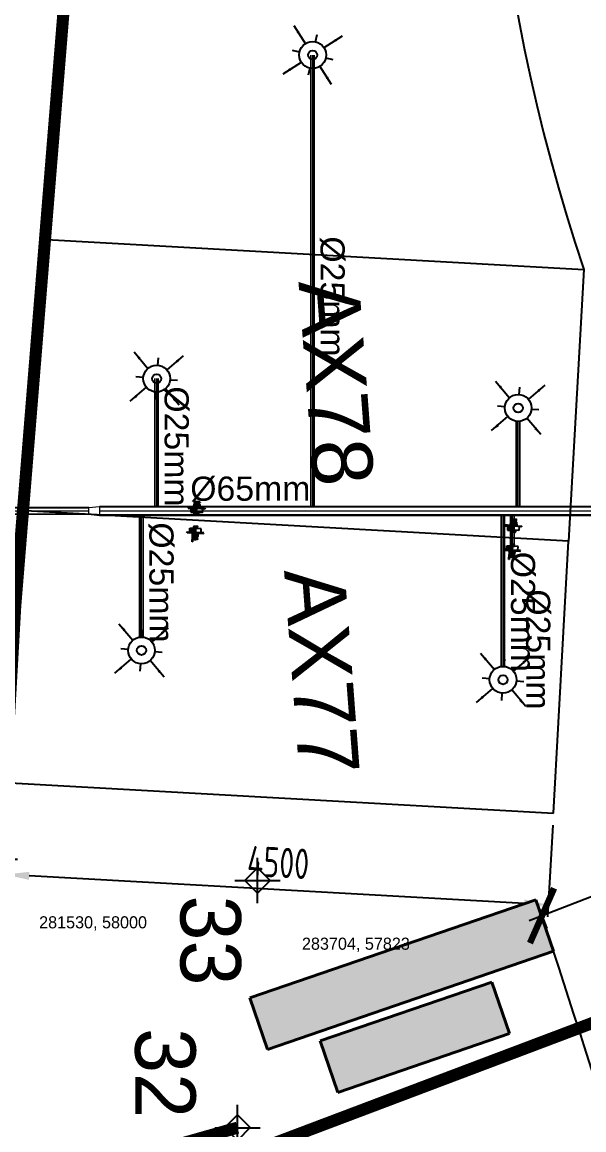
# Model space of a CAD drawing. Header units: inches. Extents: x 257070 to 799932, y -17980 to 269260.
# Drawn here: x 281757 to 286403, y 55762 to 64917 of the extents above; entities that cross this region are included whole.
import ezdxf

# ---------------------------------------------------------------- set-up
doc = ezdxf.new("R2010")
doc.units = ezdxf.units.IN
doc.header["$MEASUREMENT"] = 0
doc.header["$PDMODE"] = 99
doc.header["$PDSIZE"] = 100
for name, color, linetype in [('0-AES-F-SPRINKLER', 10, 'Continuous'), ('2 wheeler barrier', 170, 'Continuous'), ('basement-1 r.c.c.$0$DSP_R.C.C. HATCH', 253, 'Continuous'), ('basement1_AP$0$A-_ROAD----_E-_-', 2, 'Continuous'), ('DSP_SLAB CO-ORDINATES', 160, 'Continuous'), ('RETAIL', 40, 'Continuous')]:
    doc.layers.add(name, color=color, linetype=linetype)
for name, color, linetype, lineweight in [('0-AES-F-SPRINKLER PIPE', 10, 'Continuous', 15), ('07--DIM-2', 2, 'Continuous', 25), ('E--CONCRETE-4', 4, 'Continuous', 40)]:
    doc.layers.add(name, color=color, linetype=linetype, lineweight=lineweight)
doc.layers.add('A', color=7, linetype='Continuous', true_color=0x469d8b)
doc.styles.add('NS Standard', font='isocp.shx', dxfattribs={"width": 0.8})
doc.styles.get("Standard").update_dxf_attribs({"font": 'arial.ttf'})
doc.styles.add('TEXT style 175', font='GOTHIC.TTF')
doc.styles.add('TEXT style 75', font='ARIALN.TTF')
doc.dimstyles.new('75', dxfattribs={"dimscale": 1.5, "dimtxt": 200, "dimasz": 113, "dimexe": 113, "dimexo": 0, "dimgap": 25, "dimtad": 0, "dimdec": 0, "dimrnd": 5, "dimzin": 0, "dimdsep": 46, "dimtxsty": 'TEXT style 75', "dimblk": 'ARCHTICK', "dimcen": 0.09, "dimdle": 113, "dimclrd": 8, "dimclre": 8, "dimclrt": 256, "dimadec": 0, "dimazin": 0, "dimtfac": 1, "dimtdec": 0, "dimtofl": 0, "dimtmove": 1, "dimatfit": 3, "dimldrblk": 'OPEN90', "dimfxl": 0, "dimtolj": 1, "dimtzin": 0, "dimarcsym": 0})
doc.dimstyles.new('ISO-25', dxfattribs={"dimtxt": 2.5, "dimasz": 2.5, "dimexe": 1.25, "dimexo": 0.625, "dimtad": 1, "dimtxsty": 'Standard', "dimcen": 2.5, "dimadec": 0, "dimazin": 0, "dimtfac": 1, "dimtmove": 0, "dimatfit": 3, "dimfxl": 1, "dimarcsym": 0})
doc.dimstyles.new('Ns Standard 1-100', dxfattribs={"dimscale": 100, "dimtxt": 2.5, "dimasz": 2, "dimexe": 1, "dimexo": 1, "dimgap": 1, "dimtad": 1, "dimtoh": 1, "dimdec": 0, "dimzin": 0, "dimdsep": 46, "dimtxsty": 'NS Standard', "dimcen": 1, "dimdle": 1, "dimclrt": 3, "dimadec": 0, "dimazin": 0, "dimtfac": 1, "dimtdec": 0, "dimtmove": 2, "dimatfit": 3, "dimfxl": 1, "dimtolj": 1, "dimtzin": 0, "dimlwd": -1, "dimlwe": -1, "dimarcsym": 0})

# ---------------------------------------------------------------- blocks, each defined once
blk = doc.blocks.new('_ArchTick')
at = {"color": 0, "linetype": 'ByBlock', "const_width": 0.15}
blk.add_lwpolyline([(-0.5, -0.5), (0.5, 0.5)], dxfattribs=at)
blk = doc.blocks.new('*D343')
at = {"layer": '07--DIM-2', "color": 251, "lineweight": -2, "ltscale": 1000, "transparency": 16777216}
for p, q in [((283888.5, 99207.8), (281714.7, 72478.3)), ((282585.4, 99200.4), (283991.9, 99086)), ((279411.9, 44162.4), (281585.7, 70891.9)), ((278127.2, 44380.3), (279533.7, 44265.9))]:
    blk.add_line(p, q, dxfattribs=at)
at = {"layer": 'DEFPOINTS', "color": 0, "ltscale": 1000, "transparency": 16777216}
for p in [(282585.4, 99200.4, 0), (278127.2, 44380.3, 0), (279421.1, 44275)]:
    blk.add_point(p, dxfattribs=at)
at = {"layer": '07--DIM-2', "color": 251, "lineweight": -2, "ltscale": 1000, "transparency": 16777216, "xscale": 350, "yscale": 350, "zscale": 350}
for p, rotation in [((283879.3, 99095.1), 85.35068938161922), ((279421.1, 44275), 265.3506893816192)]:
    blk.add_blockref('_ArchTick', p, dxfattribs=dict(at, rotation=rotation))
at = {"layer": '07--DIM-2', "ltscale": 1000, "transparency": 16777216, "insert": (281650.2, 71685.1), "char_height": 500, "attachment_point": 5, "rotation": 265, "style": 'TEXT style 75'}
blk.add_mtext('\\A1;55000', dxfattribs=at)
blk = doc.blocks.new('_Open90')
at = {"color": 0, "linetype": 'ByBlock', "lineweight": -2}
for p, q in [((-0.5, 0.5), (0, 0)), ((0, 0), (-1, 0)), ((0, 0), (-0.5, -0.5))]:
    blk.add_line(p, q, dxfattribs=at)
blk = doc.blocks.new('*U150')
at = {"layer": 'DSP_SLAB CO-ORDINATES', "color": 206}
for p, q in [((0, -188), (0, 188)), ((-188, 0), (188, 0))]:
    blk.add_line(p, q, dxfattribs=at)
at = {"layer": 'DSP_SLAB CO-ORDINATES', "color": 206, "ltscale": 3.5}
blk.add_lwpolyline([(-105.5, 0.1), (0, 105.6), (105.5, 0.1), (0, -105.3), (-105.5, 0.1)], dxfattribs=at)
at = {"layer": 'DEFPOINTS', "style": 'TEXT style 175'}
blk.add_attdef('CORDINATE', (367.3, -572.5), '', height=100, dxfattribs=at)
at = {"layer": 'DSP_SLAB CO-ORDINATES', "color": 214, "style": 'TEXT style 175'}
blk.add_attdef('NO.', (-846, 823.1), '', height=500, rotation=270, dxfattribs=at)
blk = doc.blocks.new('*U151')
at = {"layer": 'DSP_SLAB CO-ORDINATES', "color": 206}
for p, q in [((0, -188), (0, 188)), ((-188, 0), (188, 0))]:
    blk.add_line(p, q, dxfattribs=at)
at = {"layer": 'DSP_SLAB CO-ORDINATES', "color": 206, "ltscale": 3.5}
blk.add_lwpolyline([(-105.5, 0.1), (0, 105.6), (105.5, 0.1), (0, -105.3), (-105.5, 0.1)], dxfattribs=at)
at = {"layer": 'DEFPOINTS', "style": 'TEXT style 175'}
blk.add_attdef('CORDINATE', (367.3, -572.5), '', height=100, dxfattribs=at)
at = {"layer": 'DSP_SLAB CO-ORDINATES', "color": 214, "style": 'TEXT style 175'}
blk.add_attdef('NO.', (-637.5, -124.1), '', height=500, rotation=270, dxfattribs=at)
blk = doc.blocks.new('*U152')
at = {"layer": 'DSP_SLAB CO-ORDINATES', "color": 206}
for p, q in [((0, -188), (0, 188)), ((-188, 0), (188, 0))]:
    blk.add_line(p, q, dxfattribs=at)
at = {"layer": 'DSP_SLAB CO-ORDINATES', "color": 206, "ltscale": 3.5}
blk.add_lwpolyline([(-105.5, 0.1), (0, 105.6), (105.5, 0.1), (0, -105.3), (-105.5, 0.1)], dxfattribs=at)
at = {"layer": 'DEFPOINTS', "style": 'TEXT style 175'}
blk.add_attdef('CORDINATE', (367.3, -572.5), '', height=100, dxfattribs=at)
at = {"layer": 'DSP_SLAB CO-ORDINATES', "color": 214, "style": 'TEXT style 175'}
blk.add_attdef('NO.', (-423, -99), '', height=500, rotation=270, dxfattribs=at)
blk = doc.blocks.new('*D366')
at = {"layer": '07--DIM-2', "color": 251, "lineweight": -2, "ltscale": 1000, "transparency": 16777216}
for p, q in [((292580.5, 60210.2), (292672.1, 59973.8)), ((292736.6, 60120), (289624.5, 58914.2)), ((285951.7, 57491.3), (289063.9, 58697)), ((286006.3, 57663.2), (286097.9, 57426.7))]:
    blk.add_line(p, q, dxfattribs=at)
at = {"layer": 'DEFPOINTS', "color": 0, "ltscale": 1000, "transparency": 16777216}
for p in [(292580.5, 60210.2), (292631.2, 60079.2), (286006.3, 57663.2, 0)]:
    blk.add_point(p, dxfattribs=at)
at = {"layer": '07--DIM-2', "color": 251, "lineweight": -2, "ltscale": 1000, "transparency": 16777216, "xscale": 350, "yscale": 350, "zscale": 350}
for p, rotation in [((292631.2, 60079.2), 21.17809994128587), ((286057.1, 57532.1), 201.1780999412859)]:
    blk.add_blockref('_ArchTick', p, dxfattribs=dict(at, rotation=rotation))
at = {"layer": '07--DIM-2', "ltscale": 1000, "transparency": 16777216, "insert": (289344.2, 58805.6), "char_height": 500, "attachment_point": 5, "rotation": 270, "style": 'TEXT style 75'}
blk.add_mtext('\\A1;7050', dxfattribs=at)
blk = doc.blocks.new('*D367')
at = {"layer": 'A', "color": 0, "ltscale": 1000, "transparency": 16777216}
for p, q in [((281652.8, 58530.9), (281610.4, 57772.5)), ((286145.8, 58279.9), (286103.4, 57521.5)), ((285909.3, 57632.5), (281815.7, 57861.2))]:
    blk.add_line(p, q, dxfattribs=at)
for points in [[(281817.6, 57894.5), (281813.8, 57827.9), (281616, 57872.4)], [(285911.2, 57665.8), (285907.5, 57599.2), (286109, 57621.4)]]:
    blk.add_solid(points, dxfattribs=at)
at = {"layer": 'DEFPOINTS', "color": 0, "ltscale": 1000, "transparency": 16777216}
for p in [(281658.4, 58630.8, 0), (286151.4, 58379.8, 0), (281616, 57872.4)]:
    blk.add_point(p, dxfattribs=at)
at = {"layer": 'A', "color": 3, "ltscale": 1000, "transparency": 16777216, "insert": (283875.1, 57971.5), "char_height": 250, "attachment_point": 5, "rotation": 356.80261, "style": 'NS Standard'}
blk.add_mtext('\\A1;4500', dxfattribs=at)
blk = doc.blocks.new('A$C3CA070F1')
at = {"layer": '0-AES-F-SPRINKLER'}
h = blk.add_hatch(dxfattribs=at)
h.set_pattern_fill('ANSI31', color=3, scale=0.196883, angle=-34.23352, style=0)
h.set_pattern_definition([(100.766483, (49937.1607, 174049.7081), (1.474466316, 0.280375668), [])])
edge = h.paths.add_edge_path()
edge.add_line((-1.4, 85), (-1.4, 83.7))
edge.add_line((-1.4, 83.7), (-6.5, 83.9))
edge.add_ellipse((-6.5, 82.5), major_axis=(-1.42, -0.27), ratio=1, start_angle=257, end_angle=315)
edge.add_line((-7.7, 83.3), (-15.3, 72.1))
edge.add_ellipse((-11.7, 69.7), major_axis=(-4.25, -0.81), ratio=1, start_angle=-45, end_angle=45)
edge.add_line((-14.2, 66.1), (13.8, 47.1))
edge.add_line((13.8, 47.1), (13, 46))
edge.add_line((13, 46), (-14.9, 65))
edge.add_ellipse((-11.7, 69.7), major_axis=(-5.52, -1.05), ratio=1, start_angle=-45, end_angle=45, ccw=False)
edge.add_line((-16.4, 72.8), (-8.8, 84))
edge.add_ellipse((-6.5, 82.5), major_axis=(-2.69, -0.51), ratio=1, start_angle=257, end_angle=315, ccw=False)
edge.add_line((-6.4, 85.2), (-1.4, 85))
h = blk.add_hatch(dxfattribs=at)
h.set_pattern_fill('ANSI31', color=3, scale=0.196883, angle=-124.23352, style=0)
h.set_pattern_definition([(190.766483, (49937.1607, 174049.7081), (-0.280375668, 1.474466316), [])])
edge = h.paths.add_edge_path()
edge.add_line((-1.5, 53.6), (7.4, 47.6))
edge.add_line((7.4, 47.6), (8.4, 49.1))
edge.add_line((8.4, 49.1), (-0.4, 55.2))
edge.add_ellipse((-2.5, 52.1), major_axis=(-0.69, 3.63), ratio=1, start_angle=315, end_angle=405)
edge.add_line((-5.5, 54.2), (-14.4, 41.2))
edge.add_ellipse((-11.4, 39.1), major_axis=(-0.69, 3.63), ratio=1, start_angle=45, end_angle=135)
edge.add_line((-13.4, 36), (-9.3, 33.2))
edge.add_ellipse((-10.1, 32), major_axis=(-0.27, 1.42), ratio=1, start_angle=225, end_angle=315, ccw=False)
edge.add_line((-8.9, 31.2), (-9.6, 30.3))
edge.add_line((-9.6, 30.3), (-8, 29.2))
edge.add_line((-8, 29.2), (-7.4, 30.1))
edge.add_ellipse((-10.1, 32), major_axis=(-3.3, -0.63), ratio=1, start_angle=135, end_angle=225)
edge.add_line((-8.2, 34.8), (-12.4, 37.6))
edge.add_ellipse((-11.4, 39.1), major_axis=(-1.75, -0.33), ratio=1, start_angle=-45, end_angle=45, ccw=False)
edge.add_line((-12.8, 40.1), (-4, 53.1))
edge.add_ellipse((-2.5, 52.1), major_axis=(-1.75, -0.33), ratio=1, start_angle=225, end_angle=315, ccw=False)
at = {"layer": '0-AES-F-SPRINKLER', "color": 3}
for p, q in [((-98.2, 38.1), (-98.1, 38.2)), ((-98.2, 38), (-98.2, 38.1)), ((-98.2, 37.9), (-98.2, 38)), ((-98.2, 37.8), (-98.2, 37.9)), ((-98.2, 37.7), (-98.2, 37.8)), ((-98.2, 37.6), (-98.2, 37.7)), ((-98.2, 37.5), (-98.2, 37.6)), ((-98.2, 37.6), (-98.2, 37.6)), ((-98.2, 37.4), (-98.2, 37.5)), ((-98.2, 37.3), (-98.2, 37.4)), ((-98.2, 37.4), (-98.2, 37.4)), ((-98.1, 37.2), (-98.2, 37.3)), ((-98.1, 38.7), (-97.4, 43.4)), ((-98.1, 38.6), (-98.1, 38.7)), ((-98.1, 38.5), (-98.1, 38.6)), ((-98.1, 38.4), (-98.1, 38.5)), ((-98.1, 38.3), (-98.1, 38.4)), ((-98.1, 38.2), (-98.1, 38.3)), ((-98.1, 37.1), (-98.1, 37.2)), ((-98.1, 37.2), (-98.1, 37.2)), ((-98.1, 37), (-98.1, 37.1)), ((-98.1, 37.1), (-98.1, 37.1)), ((-98, 36.9), (-98.1, 37)), ((-98.1, 37), (-98.1, 37)), ((-98.1, 37), (-98.1, 37)), ((-97.9, 36.8), (-98, 36.9)), ((-98, 36.9), (-98, 36.9)), ((-98, 36.9), (-98, 36.9)), ((-98, 36.9), (-98, 36.9)), ((-98, 36.9), (-98, 36.9)), ((-97.8, 36.9), (-97.9, 36.9)), ((-97.9, 36.9), (-97.9, 36.9)), ((-97.9, 36.9), (-97.9, 36.8)), ((-95.6, 36.5), (-97.9, 36.8)), ((-97.9, 36.8), (-97.9, 36.8)), ((-97.7, 36.9), (-97.8, 36.9)), ((-97.8, 36.9), (-97.8, 36.9)), ((-97.8, 36.9), (-97.8, 36.9)), ((-97.6, 37), (-97.7, 37)), ((-97.7, 37), (-97.7, 37)), ((-97.7, 37), (-97.7, 36.9)), ((-97.5, 37.2), (-97.6, 37.1)), ((-97.6, 37.1), (-97.6, 37.1)), ((-97.6, 37.1), (-97.6, 37)), ((-97.4, 37.3), (-97.5, 37.3)), ((-97.5, 37.3), (-97.5, 37.2)), ((-97.3, 37.5), (-97.4, 37.5)), ((-97.4, 37.5), (-97.4, 37.4)), ((-97.4, 37.4), (-97.4, 37.3)), ((-97.2, 37.7), (-97.3, 37.6)), ((-97.3, 37.6), (-97.3, 37.5)), ((-97.1, 37.9), (-97.2, 37.9)), ((-97.2, 37.9), (-97.2, 37.8)), ((-97.2, 37.8), (-97.2, 37.7)), ((-97, 38.1), (-97.1, 38)), ((-97.1, 38), (-97.1, 37.9)), ((-97, 44.5), (-78.9, 71.2)), ((-96.9, 38.5), (-97, 38.3)), ((-97, 38.3), (-97, 38.2)), ((-97, 38.2), (-97, 38.1)), ((-96.8, 38.8), (-96.9, 38.7)), ((-96.9, 38.7), (-96.9, 38.6)), ((-96.9, 38.6), (-96.9, 38.5)), ((-96.7, 39), (-96.8, 38.9)), ((-96.8, 38.9), (-96.8, 38.8)), ((-96.6, 39.4), (-96.7, 39.3)), ((-96.7, 39.3), (-96.7, 39.1)), ((-96.7, 39.1), (-96.7, 39)), ((-96.5, 39.8), (-96.6, 39.6)), ((-96.6, 39.6), (-96.6, 39.5)), ((-96.6, 39.5), (-96.6, 39.4)), ((-96.4, 40.1), (-96.5, 40)), ((-96.5, 40), (-96.5, 39.9)), ((-96.5, 39.9), (-96.5, 39.8)), ((-96.3, 40.5), (-96.4, 40.4)), ((-96.4, 40.4), (-96.4, 40.3)), ((-96.4, 40.3), (-96.4, 40.1)), ((-96.2, 41), (-96.3, 40.9)), ((-96.3, 40.9), (-96.3, 40.8)), ((-96.3, 40.8), (-96.3, 40.6)), ((-96.3, 40.6), (-96.3, 40.5)), ((-96.1, 41.5), (-96.2, 41.4)), ((-96.2, 41.4), (-96.2, 41.3)), ((-96.2, 41.3), (-96.2, 41.1)), ((-96.2, 41.1), (-96.2, 41)), ((-95.5, 46.3), (-96.1, 41.7)), ((-96.1, 41.7), (-96.1, 41.6)), ((-96.1, 41.6), (-96.1, 41.5)), ((-95.5, 36.5), (-95.6, 36.5)), ((-95.6, 36.5), (-95.6, 36.5)), ((-95.6, 36.5), (-95.6, 36.5)), ((-95.4, 36.6), (-95.5, 36.6)), ((-95.5, 36.6), (-95.5, 36.6)), ((-95.5, 36.6), (-95.5, 36.5)), ((-95.3, 36.7), (-95.4, 36.6)), ((-95.4, 36.6), (-95.4, 36.6)), ((-95.4, 36.6), (-95.4, 36.6)), ((-95.2, 36.8), (-95.3, 36.8)), ((-95.3, 36.8), (-95.3, 36.7)), ((-95.3, 36.7), (-95.3, 36.7)), ((-95.1, 37), (-95.2, 36.9)), ((-95.2, 36.9), (-95.2, 36.9)), ((-95.2, 36.9), (-95.2, 36.8)), ((-95, 37.1), (-95.1, 37.1)), ((-95.1, 37.1), (-95.1, 37)), ((-94.9, 37.4), (-95, 37.3)), ((-95, 37.3), (-95, 37.2)), ((-95, 37.2), (-95, 37.1)), ((-94.8, 37.5), (-94.9, 37.4)), ((-94.9, 37.4), (-94.9, 37.4)), ((-94.7, 37.8), (-94.8, 37.7)), ((-94.8, 37.7), (-94.8, 37.6)), ((-94.8, 37.6), (-94.8, 37.5)), ((-94.6, 38), (-94.7, 37.9)), ((-94.7, 37.9), (-94.7, 37.8)), ((-94.5, 38.4), (-94.6, 38.2)), ((-94.6, 38.2), (-94.6, 38.1)), ((-94.6, 38.1), (-94.6, 38)), ((-94.4, 38.7), (-94.5, 38.6)), ((-94.5, 38.6), (-94.5, 38.5)), ((-94.5, 38.5), (-94.5, 38.4)), ((-93.8, 43.4), (-94.4, 47.9)), ((-94.3, 38.9), (-94.4, 38.8)), ((-94.4, 38.8), (-94.4, 38.7)), ((-94.2, 39.3), (-94.3, 39.2)), ((-94.3, 39.2), (-94.3, 39.1)), ((-94.3, 39.1), (-94.3, 38.9)), ((-94.1, 39.7), (-94.2, 39.6)), ((-94.2, 39.6), (-94.2, 39.4)), ((-94.2, 39.4), (-94.2, 39.3)), ((-94, 40.1), (-94.1, 39.9)), ((-94.1, 39.9), (-94.1, 39.8)), ((-94.1, 39.8), (-94.1, 39.7)), ((-94, 87.9), (-92.6, 89.9)), ((-71.7, 72.7), (-94, 87.9)), ((-93.9, 40.6), (-94, 40.4)), ((-94, 40.4), (-94, 40.3)), ((-94, 40.3), (-94, 40.2)), ((-94, 40.2), (-94, 40.1)), ((-93.8, 41.1), (-93.9, 40.9)), ((-93.9, 40.9), (-93.9, 40.8)), ((-93.9, 40.8), (-93.9, 40.7)), ((-93.9, 40.7), (-93.9, 40.6)), ((-93.8, 43.3), (-93.8, 43.4)), ((-93.8, 43.2), (-93.8, 43.3)), ((-93.7, 43.1), (-93.8, 43.2)), ((-93.8, 43.2), (-93.8, 43.2)), ((-93.6, 42.7), (-93.8, 41.4)), ((-93.8, 41.4), (-93.8, 41.3)), ((-93.8, 41.3), (-93.8, 41.2)), ((-93.8, 41.2), (-93.8, 41.1)), ((-93.7, 43), (-93.7, 43.1)), ((-93.7, 42.9), (-93.7, 43)), ((-93.7, 42.8), (-93.7, 42.9)), ((-93.7, 42.9), (-93.7, 42.9)), ((-93.6, 42.8), (-93.7, 42.8)), ((-93.6, 42.7), (-93.6, 42.8)), ((-93.6, 42.6), (-93.6, 42.7)), ((-93.6, 42.7), (-93.6, 42.7)), ((-93.6, 42.7), (-93.6, 42.7)), ((-93.5, 42.6), (-93.6, 42.6)), ((-93.5, 42.5), (-93.5, 42.6)), ((-93.5, 42.6), (-93.5, 42.6)), ((-93.5, 42.6), (-93.5, 42.6)), ((-93.4, 42.5), (-93.5, 42.5)), ((-91.1, 42.1), (-93.4, 42.5)), ((-93.4, 42.5), (-93.4, 42.5)), ((-93.3, 42.5), (-93.4, 42.5)), ((-93.4, 42.5), (-93.4, 42.5)), ((-92.9, 46.5), (-93.3, 49.4)), ((-93.2, 42.5), (-93.3, 42.5)), ((-93.3, 42.5), (-93.3, 42.5)), ((-93.3, 42.5), (-93.3, 42.5)), ((-93.1, 42.6), (-93.2, 42.6)), ((-93.2, 42.6), (-93.2, 42.6)), ((-93.2, 42.6), (-93.2, 42.5)), ((-93, 42.7), (-93.1, 42.7)), ((-93.1, 42.7), (-93.1, 42.6)), ((-93.1, 42.6), (-93.1, 42.6)), ((-92.9, 42.8), (-93, 42.8)), ((-93, 42.8), (-93, 42.7)), ((-92.9, 46.4), (-92.9, 46.5)), ((-92.9, 46.3), (-92.9, 46.4)), ((-92.9, 46.4), (-92.9, 46.4)), ((-92.9, 46.2), (-92.9, 46.3)), ((-92.9, 46.3), (-92.9, 46.3)), ((-92.8, 46.2), (-92.9, 46.2)), ((-92.8, 43), (-92.9, 42.9)), ((-92.9, 42.9), (-92.9, 42.9)), ((-92.9, 42.9), (-92.9, 42.8)), ((-92.8, 46.1), (-92.8, 46.2)), ((-92.8, 46.2), (-92.8, 46.2)), ((-92.7, 46.1), (-92.8, 46.1)), ((-92.8, 46.1), (-92.8, 46.1)), ((-92.8, 46.1), (-92.8, 46.1)), ((-92.8, 46.1), (-92.8, 46.1)), ((-92.7, 43.1), (-92.8, 43.1)), ((-92.8, 43.1), (-92.8, 43)), ((-90.6, 47), (-92.7, 43.2)), ((-92.6, 46.1), (-92.7, 46.1)), ((-92.7, 46.1), (-92.7, 46.1)), ((-92.7, 46.1), (-92.7, 46.1)), ((-92.7, 46.1), (-92.7, 46.1)), ((-92.7, 43.2), (-92.7, 43.1)), ((-92.6, 89.9), (-59.3, 67.2)), ((-92.5, 46.1), (-92.6, 46.1)), ((-92.6, 46.1), (-92.6, 46.1)), ((-92.6, 46.1), (-92.6, 46.1)), ((-92.6, 46.1), (-92.6, 46.1)), ((-92.4, 46.3), (-92.5, 46.2)), ((-92.5, 46.2), (-92.5, 46.2)), ((-92.5, 46.2), (-92.5, 46.1)), ((-92.3, 46.4), (-92.4, 46.4)), ((-92.4, 46.4), (-92.4, 46.3)), ((-92.4, 46.3), (-92.4, 46.3)), ((-90.3, 50.1), (-92.3, 46.4)), ((-84.5, 65.7), (-92.1, 54.5)), ((-91, 42.1), (-91.1, 42.1)), ((-91.1, 42.1), (-91.1, 42.1)), ((-90.9, 42.1), (-91, 42.1)), ((-91, 42.1), (-91, 42.1)), ((-91, 42.1), (-91, 42.1)), ((-90.8, 42.1), (-90.9, 42.1)), ((-90.9, 42.1), (-90.9, 42.1)), ((-90.7, 42.2), (-90.8, 42.2)), ((-90.8, 42.2), (-90.8, 42.2)), ((-90.8, 42.2), (-90.8, 42.1)), ((-90.6, 42.4), (-90.7, 42.3)), ((-90.7, 42.3), (-90.7, 42.3)), ((-90.7, 42.3), (-90.7, 42.2)), ((-90.4, 46.9), (-90.6, 47)), ((-90.5, 42.5), (-90.6, 42.4)), ((-90.6, 42.4), (-90.6, 42.4)), ((-90.4, 42.7), (-90.5, 42.6)), ((-90.5, 42.6), (-90.5, 42.6)), ((-90.5, 42.6), (-90.5, 42.5)), ((-90.4, 46.9), (-88.3, 46.5)), ((-88.3, 46.5), (-90.4, 42.8)), ((-90.4, 42.8), (-90.4, 42.7)), ((-90.3, 50.2), (-90.3, 50.2)), ((-89.4, 54.1), (-90.1, 50.9)), ((-87.9, 57.4), (-89.5, 49.2)), ((-89.4, 55.1), (-89.4, 55.1)), ((-88.1, 46.5), (-88.3, 46.5)), ((-87.2, 59), (-87.3, 58.9)), ((-87.2, 59), (-86.9, 59.4)), ((-85.5, 57), (-87.2, 48.7)), ((-87.1, 49.1), (-83.1, 28.1)), ((-85.2, 57.7), (-85.3, 57.6)), ((-76.5, 43.5), (-84.7, 49.1)), ((-83.1, 28.1), (-59.8, 9)), ((-76.9, 69.9), (-81.9, 62.5)), ((-79.8, 65.6), (-81.8, 67)), ((-45.1, 30.7), (-81.4, -22.7)), ((-78, 63), (-80.3, 64.8)), ((-57.1, 13), (-79.2, 28)), ((-71.2, 26.1), (-79, 31.5)), ((-78.9, 71.2), (-76.9, 69.9)), ((-78.4, -29.4), (-39.9, 27.2)), ((-70, 64.5), (-78, 63)), ((-68.6, 55.2), (-74.6, 59.3)), ((-66.2, 53.6), (-74.2, 41.9)), ((-74.2, 41.9), (-71.2, 26.1)), ((-72.8, 43.9), (-70.8, 42.5)), ((-69.3, 47.2), (-71.9, 43.3)), ((-71.2, 26.1), (-55.4, 15.4)), ((-70.8, 42.5), (-69.6, 43.1)), ((-69.6, 43.1), (-65.6, 49)), ((-65.5, 50.3), (-67.6, 51.7)), ((-61.8, 66), (-67.1, 65)), ((-60.6, 65.2), (-66.8, 69.4)), ((-50.4, 56.6), (-66.2, 53.6)), ((-65.6, 49), (-65.5, 50.3)), ((-46.7, 28.3), (-63.5, 39.8)), ((-59.3, 67.2), (-60.6, 65.2)), ((-60.3, 44.4), (-42.5, 32.3)), ((-56.6, 67), (-59.8, 66.4)), ((-50.4, 56.6), (-58.3, 62)), ((-18.5, 45.8), (-56.6, 67)), ((-16.9, 37.4), (-55.1, 63.4)), ((-28.6, 41.7), (-50.4, 56.6)), ((-12.5, 8.5), (-45.1, 30.7)), ((-36, 41.9), (-44.1, 30)), ((-43.5, 33), (-34.7, 45.9)), ((-38.8, -30.1), (-12.5, 8.5)), ((-36.6, 24.9), (-27.8, 37.8)), ((-35.2, 41.4), (-36, 41.9)), ((-31.7, 32.1), (-35.3, 38.9)), ((-30.3, 52.3), (-16.4, 72.8)), ((-29, 19.7), (-17.4, 36.7)), ((-20.7, 31.9), (-28.3, 37.1)), ((-27.8, 37.8), (-26.1, 40.3)), ((-23.3, 15.8), (-12.3, 33.3)), ((-1.1, 25.8), (-22.9, -9.3)), ((-22, 15), (-12.4, 30.5)), ((-9.5, 31.8), (-20.6, 14)), ((1.6, 23.7), (-20, -11.1)), ((-19.9, -8), (-1.3, 22.5)), ((-19.1, 13), (-9.6, 28.5)), ((-16.9, 37.4), (-18.5, 45.8)), ((-6.7, 29.8), (-17.7, 12.1)), ((-17.4, 36.7), (-16.9, 37.4)), ((4.4, 21.7), (-17.1, -13)), ((-17, -9.8), (1.5, 20.5)), ((-16.4, 72.8), (-8.8, 84)), ((-16.3, 11.1), (-6.9, 26.5)), ((-7.7, 83.3), (-15.3, 72.1)), ((13, 46), (-14.9, 65)), ((-3.9, 27.8), (-14.9, 10.1)), ((-5.5, 54.2), (-14.4, 41.2)), ((-14.2, 66.1), (13.8, 47.1)), ((-14.2, -14.8), (7.2, 19.7)), ((-14.2, -11.6), (4.3, 18.4)), ((-12.3, 33.3), (-13.8, 32.5)), ((-1.4, 83.7), (-13.6, 65.8)), ((-13.5, 9.2), (-4.1, 24.5)), ((-13.4, 36), (-9.3, 33.2)), ((-12.8, 40.1), (-4, 53.1)), ((-2.4, 33.9), (-12.4, 40.7)), ((-8.2, 34.8), (-12.4, 37.6)), ((-12.4, 30.5), (-12.3, 33.3)), ((-9.5, 31.8), (-12.4, 30.5)), ((7, 16.4), (-11.3, -13.5)), ((8.8, 17.2), (-10.3, -14)), ((-9.6, 28.5), (-9.5, 31.8)), ((-8.9, 31.2), (-9.6, 30.3)), ((-9.6, 30.3), (-8, 29.2)), ((-6.7, 29.8), (-9.6, 28.5)), ((-8.7, -12.8), (8.7, 12.8)), ((-8, 29.2), (-7.4, 30.1)), ((-6.9, 26.5), (-6.7, 29.8)), ((-3.9, 27.8), (-6.9, 26.5)), ((8.4, 49.1), (-6.8, 26.7)), ((-1.4, 83.7), (-6.5, 83.9)), ((-6.4, 85.2), (-1.4, 85)), ((5, 44.1), (-5.3, 51.1)), ((-4.1, 24.5), (-3.9, 27.8)), ((-1.1, 25.8), (-4.1, 24.5)), ((-1.5, 53.6), (7.4, 47.6)), ((-1.4, 85), (-1.4, 83.7)), ((-1.3, 22.5), (-1.1, 25.8)), ((1.6, 23.7), (-1.3, 22.5)), ((13, 46), (-1.2, 25.2)), ((8.4, 49.1), (-0.4, 55.2)), ((1.5, 20.5), (1.6, 23.7)), ((4.4, 21.7), (1.5, 20.5)), ((4.3, 18.4), (4.4, 21.7)), ((7.2, 19.7), (4.3, 18.4)), ((7, 16.4), (7.2, 19.7)), ((8.8, 17.2), (7, 16.4)), ((7.4, 47.6), (8.4, 49.1)), ((9.2, 15), (8.8, 17.2)), ((13.8, 47.1), (13, 46)), ((-81.6, -25.3), (-79.6, -29.9)), ((-79.6, -29.9), (-78.4, -29.4)), ((-66.2, -11.4), (-38.8, -30.1)), ((-22.9, -6.7), (-22.9, -9.3)), ((-22.9, -9.3), (-19.9, -8)), ((-19.9, -8), (-20, -11.1)), ((-20, -11.1), (-17, -9.8)), ((-17, -9.8), (-17.1, -13)), ((-17.1, -13), (-14.2, -11.6)), ((-14.2, -11.6), (-14.2, -14.8)), ((-14.2, -14.8), (-11.3, -13.5)), ((-11.3, -13.5), (-11.3, -14.2)), ((-11.3, -14.2), (-10.6, -14))]:
    blk.add_line(p, q, dxfattribs=at)
for centre, major_axis, start_param, end_param in [((-94.7, 43.1), (-2.74, -0.52), -0.560204, -0.324923), ((-95.2, 43.3), (-0.41, 2.13), 0.784914, 1.034983), ((-92.8, 45.9), (-0.51, 2.68), 0.787914, 1.247507), ((-92.6, 47.9), (-1.75, -0.33), -0.775969, -0.160442), ((-91.5, 49.5), (-0.33, 1.74), 0.791774, 1.412986), ((-90.8, 53.6), (-0.29, 1.52), 0.785398, 2.356194), ((-95.3, 50.1), (-5.72, -1.09), 2.374727, 2.798549), ((-93.2, 51.4), (-3.09, -0.59), 2.526084, 2.789089), ((-89, 55.4), (-0.103, 0.54), 0.916881, 1.969618), ((-91.1, 54.7), (-0.33, 1.74), 4.197625, 4.773282), ((-92.9, 49.6), (-5.72, -1.09), 2.377207, 2.798549), ((-84.1, 56.7), (-3.79, -0.72), -0.784768, -0.363877), ((-80.2, 54.3), (-1.57, 8.26), 0.010205, 0.785398), ((-83.7, 56.5), (-0.35, 1.85), 0.785501, 1.132999), ((-80.2, 54.3), (-5.9, -1.12), 4.155645, 5.497787), ((-83.2, 64.8), (-1.52, -0.29), 3.926991, 5.497787), ((-80.2, 54.3), (-8.26, -1.57), 4.155621, 4.722594), ((-75, 67.7), (-8.26, -1.57), 1.014052, 3.151797), ((-75.2, 63.2), (-2.79, -0.53), -0.113999, 0.093951), ((-75, 67.7), (-1.12, 5.9), 2.584882, 5.497787), ((-74.9, 45.8), (-0.53, 2.79), 2.356194, 3.926991), ((-75, 67.7), (-1.57, 8.26), 4.722594, 5.497787), ((-64.7, 44.1), (-3.72, -0.71), -0.403281, 1.321745), ((-70.2, 52.9), (-2.79, -0.53), 2.356194, 3.926991), ((-64.7, 44.1), (-0.71, 3.72), 4.96144, 6.686466), ((-65.2, 37.3), (-0.56, 2.96), 5.497794, 6.034125), ((-58.6, 46.9), (-2.96, -0.56), 0.24906, 0.785391), ((-59.9, 59.6), (-2.83, -0.54), 3.926991, 4.712389), ((-33.2, 40), (-0.45, 2.36), 0.803442, 1.867502), ((-30.1, 39.4), (-2.79, -0.53), 2.356194, 3.926991), ((-23.8, 38.7), (-0.53, 2.79), 5.497787, 7.068583), ((-15, 35.1), (-0.54, 2.83), 0.785398, 3.403392), ((-11.7, 69.7), (-5.52, -1.05), -0.785398, 0.785398), ((-11.7, 69.7), (-4.25, -0.81), -0.785398, 0.785398), ((-11.4, 39.1), (-0.69, 3.63), 0.785398, 2.356194), ((-11.4, 39.1), (-1.75, -0.33), -0.785398, 0.785398), ((-10.1, 32), (-0.27, 1.42), 3.926991, 5.497787), ((-6.5, 82.5), (-2.69, -0.51), 4.485496, 5.497787), ((-10.1, 32), (-3.3, -0.63), 2.356194, 3.926991), ((-6.5, 82.5), (-1.42, -0.27), 4.485496, 5.497787), ((-2.5, 52.1), (-0.69, 3.63), 5.497787, 7.068583), ((-2.5, 52.1), (-1.75, -0.33), 3.926991, 5.497787), ((6.3, 14.4), (-0.54, 2.83), 3.926991, 4.712389), ((-79.1, -24.2), (-0.51, 2.69), 0.785398, 1.797689), ((-11.1, -11.2), (-2.83, -0.54), 1.570796, 2.356194)]:
    blk.add_ellipse(centre, major_axis=major_axis, ratio=1, start_param=start_param, end_param=end_param, dxfattribs=at)
at = {"layer": '0-AES-F-SPRINKLER', "color": 3, "extrusion": (0, 0, -1)}
for centre, major_axis, start_param, end_param in [((-86.3, 46.7), (-0.53, 2.79), -0.113999, 0.785398), ((-77.4, 33.9), (-0.54, 2.83), 3.926991, 4.712389)]:
    blk.add_ellipse(centre, major_axis=major_axis, ratio=1, start_param=start_param, end_param=end_param, dxfattribs=at)
blk = doc.blocks.new('*U603')
at = {"layer": '0-AES-F-SPRINKLER'}
for p, q in [((171672.4, 56809.4), (171672.4, 56870.6)), ((171561.6, 56698.5), (171500.3, 56698.5)), ((171783.3, 56698.5), (171844.5, 56698.5)), ((171672.4, 56587.7), (171672.4, 56526.4))]:
    blk.add_line(p, q, dxfattribs=at)
for radius in [110.8, 37.8]:
    blk.add_circle((171672.4, 56698.5), radius, dxfattribs=at)
at = {"layer": '0-AES-F-SPRINKLER PIPE'}
for points, override in [([(171467.9, 56903), (171594, 56776.9)], {"dimasz": 70, "dimtad": 0, "dimfxl": 13, "dimarcsym": 1}), ([(171876.9, 56903), (171750.8, 56776.9)], {"dimasz": 70, "dimtad": 0, "dimfxl": 13, "dimarcsym": 1}), ([(171467.9, 56494), (171594, 56620.1)], {"dimasz": 70, "dimtad": 0, "dimfxl": 13, "dimarcsym": 1}), ([(171876.9, 56494), (171750.8, 56620.1)], {"dimasz": 70, "dimgap": 0.625, "dimtad": 0, "dimfxl": 13, "dimarcsym": 1})]:
    blk.add_leader(points, dimstyle='ISO-25', override=override, dxfattribs=at)

msp = doc.modelspace()

# ---------------------------------------------------------------- linework, layer by layer
at = {"layer": '0-AES-F-SPRINKLER', "color": 7, "const_width": 100, "elevation": 0}
msp.add_lwpolyline([(321656.3, 107312.1), (317715.9, 91029.5), (317671.9, 77137.1), (320194.8, 69380), (277183.8, 53136.7), (281575.8, 117011.5)], close=True, dxfattribs=at)
at = {"layer": '0-AES-F-SPRINKLER', "color": 7, "const_width": 100}
msp.add_lwpolyline([(321947.7, 64154.5), (320194.8, 69380), (306624.2, 64255), (277183.8, 53136.7), (275607, 28195.2), (286480.9, 13609.8), (286969.4, 13130.9), (314703.6, 41422), (322260.6, 34233.9), (333044, 30733.9), (338666.9, 32692.4), (340694.2, 37298.5), (338918.2, 41957.2), (336792.7, 47939.3), (330607.7, 67045.1)], close=True, dxfattribs=at)
at = {"layer": '0-AES-F-SPRINKLER PIPE', "ltscale": 1000}
for points in [[(284144.4, 60906.6), (284144.4, 64645.8)], [(284147.4, 60906.6), (284147.4, 64645.8)], [(284159.9, 60906.6), (284159.9, 64645.8)], [(284172.4, 60906.6), (284172.4, 64645.8)], [(284175.4, 60906.6), (284175.4, 64645.8)]]:
    msp.add_lwpolyline(points, dxfattribs=at)
at = {"layer": '0-AES-F-SPRINKLER PIPE', "ltscale": 1000, "elevation": 0}
for points in [[(282854.3, 60906.6), (282854.3, 61970.8)], [(282857.3, 60906.6), (282857.3, 61970.8)], [(282869.8, 60906.6), (282869.8, 61970.8)], [(282882.3, 60906.6), (282882.3, 61970.8)], [(282885.3, 60906.6), (282885.3, 61970.8)], [(285844.4, 60915.1), (285844.4, 61618.7)], [(285847.4, 60915.1), (285847.4, 61618.3)], [(285859.9, 60915.1), (285859.9, 61617.6)], [(285872.4, 60915.1), (285872.4, 61618.3)], [(285875.4, 60915.1), (285875.4, 61618.7)], [(282308.5, 60906.6), (280518, 60906.6)], [(282308.5, 60901.6), (280518, 60901.6)], [(282308.5, 60876.6), (280518, 60876.6)], [(282308.5, 60851.6), (280518, 60851.6)], [(282308.5, 60846.6), (280518, 60846.6)], [(282728.8, 59834.1), (282728.8, 60846.6)], [(282731.8, 59834.5), (282731.8, 60846.6)], [(282744.3, 59835.2), (282744.3, 60846.6)], [(282756.8, 59834.5), (282756.8, 60846.6)], [(282759.8, 59834.1), (282759.8, 60846.6)], [(285718.9, 59591.7), (285718.9, 60838.1)], [(285721.9, 59592.1), (285721.9, 60838.1)], [(285734.4, 59592.8), (285734.4, 60838.1)], [(285746.9, 59592.1), (285746.9, 60838.1)], [(285749.9, 59591.7), (285749.9, 60838.1)], [(285797.5, 60602.1), (285797.5, 60838.1)], [(285800.5, 60602.1), (285800.5, 60838.1)], [(285813, 60602.1), (285813, 60838.1)], [(285825.5, 60602.1), (285825.5, 60838.1)], [(285828.5, 60602.1), (285828.5, 60838.1)]]:
    msp.add_lwpolyline(points, dxfattribs=at)
for points in [[(288818.3, 61142.2), (288157.5, 60915.7, -0.082766), (288153.8, 60915.1), (282397.5, 60915.1)], [(288820.2, 61136.6), (288159.4, 60910, -0.082766), (288153.8, 60909.1), (282397.5, 60909.1)], [(288830.7, 61105.8), (288170, 60879.3, -0.082766), (288153.8, 60876.6), (282397.5, 60876.6)], [(288841.3, 61075.1), (288180.5, 60848.5, -0.082766), (288153.8, 60844.1), (282397.5, 60844.1)], [(288843.2, 61069.4), (288182.5, 60842.8, -0.082766), (288153.8, 60838.1), (282397.5, 60838.1)]]:
    msp.add_lwpolyline(points, format="xyb", dxfattribs=at)
at = {"layer": '0-AES-F-SPRINKLER PIPE', "ltscale": 1000}
msp.add_lwpolyline([(282397.5, 60915.1), (282397.5, 60838.1), (282308.5, 60846.6), (282308.5, 60906.6)], close=True, dxfattribs=at)
at = {"layer": '2 wheeler barrier', "color": 8, "const_width": 100, "elevation": 0}
msp.add_lwpolyline([(276753.4, 42292.2), (283371.5, 48544.5), (281432.7, 55183.6), (283537.9, 55779.8), (281432.7, 55183.6), (281529.9, 57999.8), (282283.7, 67275.9), (282284.3, 67275.8), (282373.4, 68372.2), (282373.4, 68372.2), (283013.2, 76246.3), (283235.7, 78166.3), (284916.5, 85783.1), (290573.3, 84540)], dxfattribs=at)
at = {"layer": 'A', "color": 8, "ltscale": 1000}
msp.add_arc((300891.1, 67748.5, 0), 15287.2, 142.91564, 198.59901, dxfattribs=at)
at = {"layer": 'basement-1 r.c.c.$0$DSP_R.C.C. HATCH', "color": 8}
for points in [[(286152.3, 57237.5, 0), (286006.3, 57663.2, 0), (283787.5, 56426.6, 0), (283641.5, 56852.3, 0)], [(285787, 56557.2, 0), (285641.1, 56982.9, 0), (284368.1, 56070.7, 0), (284222.2, 56496.4, 0)]]:
    msp.add_trace(points, dxfattribs=at)
at = {"layer": 'basement1_AP$0$A-_ROAD----_E-_-', "color": 8, "elevation": 0}
msp.add_lwpolyline([(288697, 48866.8, 0.009889), (286152.3, 57237.5, -0.034264)], format="xyb", dxfattribs=at)
at = {"layer": 'E--CONCRETE-4', "color": 8}
for p, q in [((286006.3, 57663.2, 0), (283641.5, 56852.3, 0)), ((286152.3, 57237.5, 0), (286006.3, 57663.2, 0)), ((283787.5, 56426.6, 0), (286152.3, 57237.5, 0)), ((285641.1, 56982.9, 0), (284222.2, 56496.4, 0)), ((285787, 56557.2, 0), (285641.1, 56982.9, 0)), ((283641.5, 56852.3, 0), (283787.5, 56426.6, 0)), ((284222.2, 56496.4, 0), (284368.1, 56070.7, 0)), ((284368.1, 56070.7, 0), (285787, 56557.2, 0))]:
    msp.add_line(p, q, dxfattribs=at)
at = {"layer": 'RETAIL', "color": 8, "elevation": 0}
for points in [[(286402.4, 62872.8), (286276.9, 60626.3), (281783.9, 60877.3), (281909.4, 63123.8)], [(286151.4, 58379.8), (286276.9, 60626.3), (281783.9, 60877.3), (281658.4, 58630.8)]]:
    msp.add_lwpolyline(points, close=True, dxfattribs=at)

# ---------------------------------------------------------------- block references
at = {"layer": '0-AES-F-SPRINKLER', "color": 7}
for p, rotation in [((265626.9, 244486.5), 257.6067639451397), ((240228, 237663.3, 0), 265.3653505018547), ((243218.2, 237420.8, 0), 265.3653505018547), ((240102.6, 235416.8, 0), 265.3653505018547), ((243092.7, 235174.3, 0), 265.3653505018547)]:
    msp.add_blockref('*U603', p, dxfattribs=dict(at, rotation=rotation))
at = {"layer": '0-AES-F-SPRINKLER', "ltscale": 1000, "xscale": -1}
for p, rotation in [((283198.1, 60848.3, 0), 52.56908808716024), ((285818.5, 60702, 0), 52.56908808846447)]:
    msp.add_blockref('A$C3CA070F1', p, dxfattribs=dict(at, rotation=rotation))
at = {"layer": '0-AES-F-SPRINKLER', "ltscale": 1000}
for p, rotation in [((283192.5, 60748.5, 0), 121.036122116509), ((285813, 60602.1, 0), 121.0361221152048)]:
    msp.add_blockref('A$C3CA070F1', p, dxfattribs=dict(at, rotation=rotation))
at = {"layer": 'DSP_SLAB CO-ORDINATES', "color": 8, "ltscale": 3.5}
for name, p, values in [('*U152', (281529.9, 57999.8, 0), {'NO.': '34', 'CORDINATE': '281530, 58000'}), ('*U151', (283704, 57823, 0), {'NO.': '33', 'CORDINATE': '283704, 57823'}), ('*U150', (283537.9, 55779.8, 0), {'NO.': '32', 'CORDINATE': '283538, 55780'})]:
    msp.add_blockref(name, p, dxfattribs=at).add_auto_attribs(values)

# ---------------------------------------------------------------- texts
at = {"layer": '0-AES-F-SPRINKLER PIPE', "color": 7, "linetype": 'Continuous', "lineweight": -3, "ltscale": 0.9, "char_height": 200, "width": 685.774, "attachment_point": 2}
for s, insert, rotation in [('%%C25mm', (284425.5, 62650.2), 270.11156), ('%%C25mm', (283135.4, 61410.6, 0), 270.11156), ('%%C65mm', (283643.7, 61161.8, 0), 0.11156), ('%%C25mm', (283009.9, 60286.3, 0), 270.11156), ('%%C25mm', (286000.1, 60043.9, 0), 270.11156), ('%%C25mm', (286125.6, 59732.8, 0), 270.11156)]:
    msp.add_mtext(s, dxfattribs=dict(at, insert=insert, rotation=rotation))
at = {"layer": 'RETAIL', "color": 8}
for s, p in [('AX78', (284042.2, 62771.6, 0)), ('AX77', (283922.9, 60385.1, 0))]:
    msp.add_text(s, height=500, rotation=274.30026, dxfattribs=at).set_placement(p)

# ---------------------------------------------------------------- dimensions: what is measured, and where the dimension line sits
at = {"layer": '07--DIM-2', "color": 8, "ltscale": 1000}
for p1, p2, distance, picture, middle, turn in [((282585.4, 99200.4, 0), (278127.2, 44380.3, 0), 1298.2, '*D343', (281650.2, 71685.1), 265), ((286006.3, 57663.2, 0), (292580.5, 60210.2), -140.6, '*D366', (289344.2, 58805.6), 270)]:
    dim = msp.add_aligned_dim(p1=p1, p2=p2, distance=distance, dimstyle='75', override={"dimscale": 1, "dimtxt": 500, "dimasz": 350, "dimclrd": 251, "dimclre": 251}, dxfattribs=at)
    dim.commit()
    dim.dimension.update_dxf_attribs({"geometry": picture, "text_midpoint": middle, "text_rotation": turn})
at = {"layer": 'A', "color": 8, "ltscale": 1000}
dim = msp.add_aligned_dim(p1=(286151.4, 58379.8, 0), p2=(281658.4, 58630.8, 0), distance=759.6, dimstyle='Ns Standard 1-100', override={"dimfxl": 0}, dxfattribs=at)
dim.commit()
dim.dimension.update_dxf_attribs({"geometry": '*D367', "text_midpoint": (283875.1, 57971.5, 0)})

doc.saveas('drawing.dxf')
